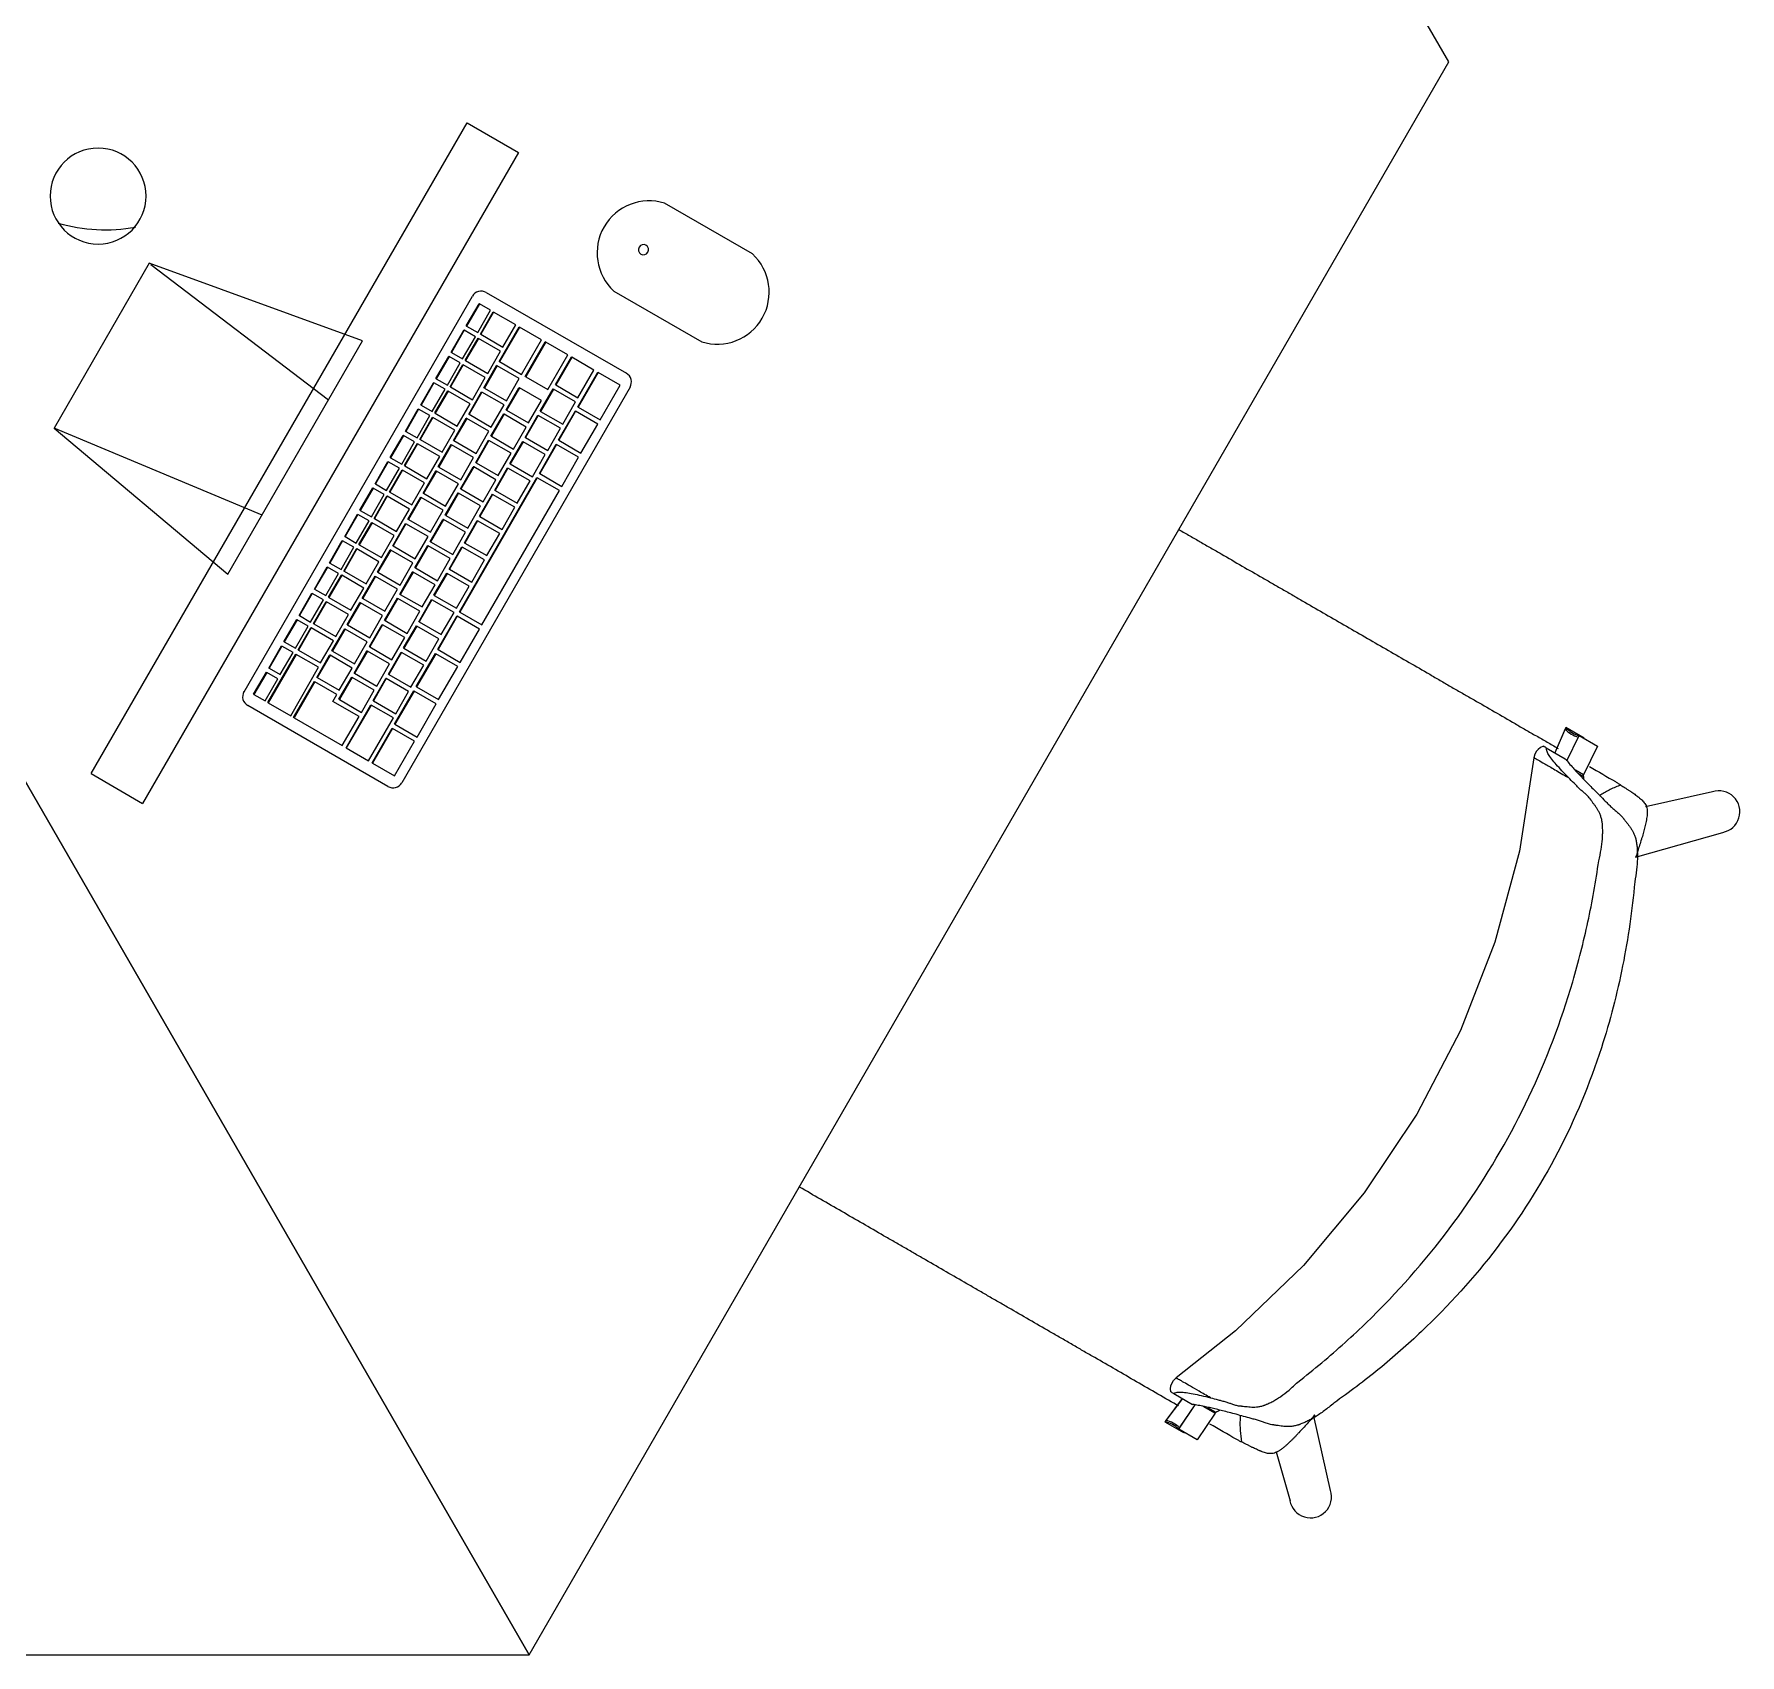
# Model space of a CAD drawing. Header units: millimetres. Extents: x 155927 to 295199, y -4084 to 97293.
# Drawn here: x 176492 to 177559, y 16870 to 17883 of the extents above; entities that cross this region are included whole.
import ezdxf

# ---------------------------------------------------------------- set-up
doc = ezdxf.new("R2010")
doc.units = ezdxf.units.MM
doc.header["$MEASUREMENT"] = 0
doc.layers.add('A-GENM', color=8, linetype='CONTINUOUS', lineweight=9)
doc.layers.add('I-FURN', color=8, linetype='CONTINUOUS', lineweight=9)

msp = doc.modelspace()

# ---------------------------------------------------------------- linework, layer by layer
at = {"layer": 'A-GENM'}
for p, q in [((176941.4, 17746), (176886.4, 17777.7)), ((176623.5, 17472.2), (176766.2, 17719.5)), ((176774.9, 17721.8), (176862.5, 17671.3)), ((176854.6, 17722.7), (176909.6, 17691)), ((176762.4, 17700.9), (176770.4, 17714.8)), ((176770.6, 17714.7), (176762.6, 17700.8)), ((176769.6, 17696.8), (176777.6, 17710.7)), ((176770.6, 17714.7), (176770.4, 17714.8)), ((176777.6, 17710.7), (176770.6, 17714.7)), ((176771.3, 17695.8), (176779.3, 17709.7)), ((176779.5, 17709.5), (176771.5, 17695.7)), ((176779.5, 17709.5), (176779.3, 17709.7)), ((176793.3, 17701.6), (176779.5, 17709.5)), ((176752.9, 17684.5), (176760.9, 17698.3)), ((176761.1, 17698.2), (176753.1, 17684.3)), ((176761.1, 17698.2), (176760.9, 17698.3)), ((176768.1, 17694.2), (176761.1, 17698.2)), ((176762.6, 17700.8), (176762.4, 17700.9)), ((176762.6, 17700.8), (176769.6, 17696.8)), ((176771.5, 17695.7), (176771.3, 17695.8)), ((176771.5, 17695.7), (176785.3, 17687.7)), ((176782.9, 17678.7), (176795.4, 17700.4)), ((176795.7, 17700.2), (176783.2, 17678.6)), ((176785.3, 17687.7), (176793.3, 17701.6)), ((176795.7, 17700.2), (176795.4, 17700.4)), ((176809.5, 17692.2), (176795.7, 17700.2)), ((176753.1, 17684.3), (176752.9, 17684.5)), ((176753.1, 17684.3), (176760.1, 17680.4)), ((176760.1, 17680.4), (176768.1, 17694.2)), ((176761.8, 17679.4), (176769.8, 17693.2)), ((176770, 17693.1), (176762, 17679.2)), ((176770, 17693.1), (176769.8, 17693.2)), ((176783.8, 17685.1), (176770, 17693.1)), ((176775.8, 17671.2), (176783.8, 17685.1)), ((176797, 17670.6), (176809.5, 17692.2)), ((176799.3, 17669.2), (176811.8, 17690.9)), ((176812.1, 17690.8), (176799.6, 17669.1)), ((176812.1, 17690.8), (176811.8, 17690.9)), ((176825.9, 17682.8), (176812.1, 17690.8)), ((176743.4, 17668), (176751.4, 17681.9)), ((176751.6, 17681.8), (176743.6, 17667.9)), ((176750.6, 17663.9), (176758.6, 17677.8)), ((176751.6, 17681.8), (176751.4, 17681.9)), ((176758.6, 17677.8), (176751.6, 17681.8)), ((176752.3, 17662.9), (176760.3, 17676.8)), ((176760.5, 17676.6), (176752.5, 17662.8)), ((176760.5, 17676.6), (176760.3, 17676.8)), ((176774.3, 17668.7), (176760.5, 17676.6)), ((176762, 17679.2), (176761.8, 17679.4)), ((176762, 17679.2), (176775.8, 17671.2)), ((176773.4, 17662.2), (176781.4, 17676.1)), ((176781.7, 17676), (176773.7, 17662.1)), ((176781.7, 17676), (176781.4, 17676.1)), ((176795.5, 17668), (176781.7, 17676)), ((176783.2, 17678.6), (176782.9, 17678.7)), ((176783.2, 17678.6), (176797, 17670.6)), ((176813.4, 17661.1), (176825.9, 17682.8)), ((176818.2, 17664.1), (176828.2, 17681.4)), ((176828.4, 17681.3), (176818.4, 17664)), ((176828.4, 17681.3), (176828.2, 17681.4)), ((176842.2, 17673.3), (176828.4, 17681.3)), ((176733.9, 17651.6), (176741.9, 17665.4)), ((176742.1, 17665.3), (176734.1, 17651.4)), ((176742.1, 17665.3), (176741.9, 17665.4)), ((176749.1, 17661.3), (176742.1, 17665.3)), ((176743.6, 17667.9), (176743.4, 17668)), ((176743.6, 17667.9), (176750.6, 17663.9)), ((176766.3, 17654.8), (176774.3, 17668.7)), ((176787.5, 17654.1), (176795.5, 17668)), ((176799.6, 17669.1), (176799.3, 17669.2)), ((176799.6, 17669.1), (176813.4, 17661.1)), ((176818.4, 17664), (176818.2, 17664.1)), ((176818.4, 17664), (176832.2, 17656)), ((176832.1, 17650.3), (176844.6, 17672)), ((176832.2, 17656), (176842.2, 17673.3)), ((176844.8, 17671.8), (176832.3, 17650.2)), ((176844.8, 17671.8), (176844.6, 17672)), ((176858.6, 17663.9), (176844.8, 17671.8)), ((176846.1, 17642.2), (176858.6, 17663.9)), ((176864.8, 17662.6), (176722.1, 17415.3)), ((176741.1, 17647.5), (176749.1, 17661.3)), ((176742.8, 17646.5), (176750.8, 17660.3)), ((176751, 17660.2), (176743, 17646.3)), ((176751, 17660.2), (176750.8, 17660.3)), ((176764.8, 17652.2), (176751, 17660.2)), ((176752.5, 17662.8), (176752.3, 17662.9)), ((176752.5, 17662.8), (176766.3, 17654.8)), ((176763.9, 17645.8), (176771.9, 17659.7)), ((176772.2, 17659.5), (176764.2, 17645.7)), ((176772.2, 17659.5), (176771.9, 17659.7)), ((176786, 17651.5), (176772.2, 17659.5)), ((176773.7, 17662.1), (176773.4, 17662.2)), ((176773.7, 17662.1), (176787.5, 17654.1)), ((176787.3, 17648.5), (176795.3, 17662.3)), ((176795.6, 17662.2), (176787.6, 17648.3)), ((176795.6, 17662.2), (176795.3, 17662.3)), ((176809.4, 17654.2), (176795.6, 17662.2)), ((176801.4, 17640.3), (176809.4, 17654.2)), ((176808.7, 17647.7), (176816.7, 17661.5)), ((176816.9, 17661.4), (176808.9, 17647.5)), ((176816.9, 17661.4), (176816.7, 17661.5)), ((176830.8, 17653.4), (176816.9, 17661.4)), ((176822.8, 17639.5), (176830.8, 17653.4)), ((176724.4, 17635.1), (176732.4, 17649)), ((176732.6, 17648.8), (176724.6, 17635)), ((176731.6, 17631), (176739.6, 17644.9)), ((176732.6, 17648.8), (176732.4, 17649)), ((176739.6, 17644.9), (176732.6, 17648.8)), ((176733.3, 17630), (176741.3, 17643.9)), ((176741.5, 17643.7), (176733.5, 17629.9)), ((176734.1, 17651.4), (176733.9, 17651.6)), ((176734.1, 17651.4), (176741.1, 17647.5)), ((176741.5, 17643.7), (176741.3, 17643.9)), ((176755.3, 17635.7), (176741.5, 17643.7)), ((176743, 17646.3), (176742.8, 17646.5)), ((176743, 17646.3), (176756.8, 17638.3)), ((176754.4, 17629.3), (176762.4, 17643.2)), ((176762.7, 17643.1), (176754.7, 17629.2)), ((176756.8, 17638.3), (176764.8, 17652.2)), ((176762.7, 17643.1), (176762.4, 17643.2)), ((176776.5, 17635.1), (176762.7, 17643.1)), ((176764.2, 17645.7), (176763.9, 17645.8)), ((176764.2, 17645.7), (176778, 17637.7)), ((176777.8, 17632), (176785.8, 17645.9)), ((176778, 17637.7), (176786, 17651.5)), ((176786.1, 17645.7), (176778.1, 17631.9)), ((176786.1, 17645.7), (176785.8, 17645.9)), ((176799.9, 17637.7), (176786.1, 17645.7)), ((176787.6, 17648.3), (176787.3, 17648.5)), ((176787.6, 17648.3), (176801.4, 17640.3)), ((176799.2, 17631.2), (176807.2, 17645.1)), ((176807.4, 17644.9), (176799.4, 17631.1)), ((176807.4, 17644.9), (176807.2, 17645.1)), ((176821.3, 17636.9), (176807.4, 17644.9)), ((176808.9, 17647.5), (176808.7, 17647.7)), ((176808.9, 17647.5), (176822.8, 17639.5)), ((176820.1, 17629.5), (176830.6, 17647.7)), ((176830.8, 17647.6), (176820.3, 17629.4)), ((176830.8, 17647.6), (176830.6, 17647.7)), ((176844.6, 17639.6), (176830.8, 17647.6)), ((176832.3, 17650.2), (176832.1, 17650.3)), ((176832.3, 17650.2), (176846.1, 17642.2)), ((176714.9, 17618.7), (176722.9, 17632.5)), ((176723.1, 17632.4), (176715.1, 17618.5)), ((176723.1, 17632.4), (176722.9, 17632.5)), ((176730.1, 17628.4), (176723.1, 17632.4)), ((176724.6, 17635), (176724.4, 17635.1)), ((176724.6, 17635), (176731.6, 17631)), ((176747.3, 17621.9), (176755.3, 17635.7)), ((176768.5, 17621.2), (176776.5, 17635.1)), ((176778.1, 17631.9), (176777.8, 17632)), ((176778.1, 17631.9), (176791.9, 17623.9)), ((176791.9, 17623.9), (176799.9, 17637.7)), ((176799.4, 17631.1), (176799.2, 17631.2)), ((176799.4, 17631.1), (176813.3, 17623.1)), ((176813.3, 17623.1), (176821.3, 17636.9)), ((176834.1, 17621.4), (176844.6, 17639.6)), ((176722.1, 17614.5), (176730.1, 17628.4)), ((176723.8, 17613.6), (176731.8, 17627.4)), ((176732, 17627.3), (176724, 17613.4)), ((176732, 17627.3), (176731.8, 17627.4)), ((176745.8, 17619.3), (176732, 17627.3)), ((176733.5, 17629.9), (176733.3, 17630)), ((176733.5, 17629.9), (176747.3, 17621.9)), ((176744.9, 17612.9), (176752.9, 17626.7)), ((176753.2, 17626.6), (176745.2, 17612.7)), ((176753.2, 17626.6), (176752.9, 17626.7)), ((176767, 17618.6), (176753.2, 17626.6)), ((176754.7, 17629.2), (176754.4, 17629.3)), ((176754.7, 17629.2), (176768.5, 17621.2)), ((176768.3, 17615.5), (176776.3, 17629.4)), ((176776.6, 17629.3), (176768.6, 17615.4)), ((176776.6, 17629.3), (176776.3, 17629.4)), ((176790.4, 17621.3), (176776.6, 17629.3)), ((176782.4, 17607.4), (176790.4, 17621.3)), ((176789.7, 17614.7), (176797.7, 17628.6)), ((176797.9, 17628.5), (176789.9, 17614.6)), ((176797.9, 17628.5), (176797.7, 17628.6)), ((176811.8, 17620.5), (176797.9, 17628.5)), ((176803.8, 17606.6), (176811.8, 17620.5)), ((176808.1, 17608.7), (176818.6, 17626.9)), ((176818.8, 17626.8), (176808.3, 17608.6)), ((176818.8, 17626.8), (176818.6, 17626.9)), ((176832.6, 17618.8), (176818.8, 17626.8)), ((176820.3, 17629.4), (176820.1, 17629.5)), ((176820.3, 17629.4), (176834.1, 17621.4)), ((176705.4, 17602.2), (176713.4, 17616.1)), ((176713.6, 17615.9), (176705.6, 17602.1)), ((176712.6, 17598.1), (176720.6, 17611.9)), ((176713.6, 17615.9), (176713.4, 17616.1)), ((176720.6, 17611.9), (176713.6, 17615.9)), ((176714.3, 17597.1), (176722.3, 17611)), ((176722.5, 17610.8), (176714.5, 17597)), ((176715.1, 17618.5), (176714.9, 17618.7)), ((176715.1, 17618.5), (176722.1, 17614.5)), ((176722.5, 17610.8), (176722.3, 17611)), ((176736.3, 17602.8), (176722.5, 17610.8)), ((176724, 17613.4), (176723.8, 17613.6)), ((176724, 17613.4), (176737.8, 17605.4)), ((176735.4, 17596.4), (176743.4, 17610.3)), ((176743.7, 17610.1), (176735.7, 17596.3)), ((176737.8, 17605.4), (176745.8, 17619.3)), ((176743.7, 17610.1), (176743.4, 17610.3)), ((176757.5, 17602.2), (176743.7, 17610.1)), ((176745.2, 17612.7), (176744.9, 17612.9)), ((176745.2, 17612.7), (176759, 17604.8)), ((176758.8, 17599.1), (176766.8, 17612.9)), ((176759, 17604.8), (176767, 17618.6)), ((176767.1, 17612.8), (176759.1, 17599)), ((176767.1, 17612.8), (176766.8, 17612.9)), ((176780.9, 17604.8), (176767.1, 17612.8)), ((176768.6, 17615.4), (176768.3, 17615.5)), ((176768.6, 17615.4), (176782.4, 17607.4)), ((176780.2, 17598.3), (176788.2, 17612.1)), ((176788.4, 17612), (176780.4, 17598.1)), ((176788.4, 17612), (176788.2, 17612.1)), ((176802.3, 17604), (176788.4, 17612)), ((176789.9, 17614.6), (176789.7, 17614.7)), ((176789.9, 17614.6), (176803.8, 17606.6)), ((176822.1, 17600.6), (176832.6, 17618.8)), ((176695.9, 17585.8), (176703.9, 17599.6)), ((176704.1, 17599.5), (176696.1, 17585.6)), ((176704.1, 17599.5), (176703.9, 17599.6)), ((176711.1, 17595.5), (176704.1, 17599.5)), ((176705.6, 17602.1), (176705.4, 17602.2)), ((176705.6, 17602.1), (176712.6, 17598.1)), ((176728.3, 17589), (176736.3, 17602.8)), ((176749.5, 17588.3), (176757.5, 17602.2)), ((176758.1, 17522.1), (176806.6, 17606.1)), ((176806.8, 17606), (176758.3, 17522)), ((176759.1, 17599), (176758.8, 17599.1)), ((176759.1, 17599), (176772.9, 17591)), ((176772.9, 17591), (176780.9, 17604.8)), ((176794.3, 17590.2), (176802.3, 17604)), ((176806.8, 17606), (176806.6, 17606.1)), ((176820.6, 17598), (176806.8, 17606)), ((176808.3, 17608.6), (176808.1, 17608.7)), ((176808.3, 17608.6), (176822.1, 17600.6)), ((176703.1, 17581.6), (176711.1, 17595.5)), ((176704.8, 17580.6), (176712.8, 17594.5)), ((176713, 17594.4), (176705, 17580.5)), ((176713, 17594.4), (176712.8, 17594.5)), ((176726.8, 17586.4), (176713, 17594.4)), ((176714.5, 17597), (176714.3, 17597.1)), ((176714.5, 17597), (176728.3, 17589)), ((176725.9, 17580), (176733.9, 17593.8)), ((176734.2, 17593.7), (176726.2, 17579.8)), ((176734.2, 17593.7), (176733.9, 17593.8)), ((176748, 17585.7), (176734.2, 17593.7)), ((176735.7, 17596.3), (176735.4, 17596.4)), ((176735.7, 17596.3), (176749.5, 17588.3)), ((176749.3, 17582.6), (176757.3, 17596.5)), ((176757.6, 17596.4), (176749.6, 17582.5)), ((176757.6, 17596.4), (176757.3, 17596.5)), ((176771.4, 17588.4), (176757.6, 17596.4)), ((176763.4, 17574.5), (176771.4, 17588.4)), ((176770.7, 17581.8), (176778.7, 17595.7)), ((176778.9, 17595.6), (176770.9, 17581.7)), ((176772.1, 17514), (176820.6, 17598)), ((176778.9, 17595.6), (176778.7, 17595.7)), ((176792.8, 17587.6), (176778.9, 17595.6)), ((176780.4, 17598.1), (176780.2, 17598.3)), ((176780.4, 17598.1), (176794.3, 17590.2)), ((176686.4, 17569.3), (176694.4, 17583.2)), ((176694.6, 17583), (176686.6, 17569.2)), ((176693.6, 17565.2), (176701.6, 17579)), ((176694.6, 17583), (176694.4, 17583.2)), ((176701.6, 17579), (176694.6, 17583)), ((176695.3, 17564.2), (176703.3, 17578)), ((176703.5, 17577.9), (176695.5, 17564)), ((176696.1, 17585.6), (176695.9, 17585.8)), ((176696.1, 17585.6), (176703.1, 17581.6)), ((176703.5, 17577.9), (176703.3, 17578)), ((176717.3, 17569.9), (176703.5, 17577.9)), ((176705, 17580.5), (176704.8, 17580.6)), ((176705, 17580.5), (176718.8, 17572.5)), ((176718.8, 17572.5), (176726.8, 17586.4)), ((176726.2, 17579.8), (176725.9, 17580)), ((176726.2, 17579.8), (176740, 17571.9)), ((176739.8, 17566.2), (176747.8, 17580)), ((176740, 17571.9), (176748, 17585.7)), ((176748.1, 17579.9), (176740.1, 17566)), ((176748.1, 17579.9), (176747.8, 17580)), ((176761.9, 17571.9), (176748.1, 17579.9)), ((176749.6, 17582.5), (176749.3, 17582.6)), ((176749.6, 17582.5), (176763.4, 17574.5)), ((176761.2, 17565.4), (176769.2, 17579.2)), ((176769.4, 17579.1), (176761.4, 17565.2)), ((176769.4, 17579.1), (176769.2, 17579.2)), ((176783.3, 17571.1), (176769.4, 17579.1)), ((176770.9, 17581.7), (176770.7, 17581.8)), ((176770.9, 17581.7), (176784.8, 17573.7)), ((176784.8, 17573.7), (176792.8, 17587.6)), ((176686.6, 17569.2), (176686.4, 17569.3)), ((176686.6, 17569.2), (176693.6, 17565.2)), ((176709.3, 17556.1), (176717.3, 17569.9)), ((176716.4, 17563.5), (176724.4, 17577.4)), ((176724.7, 17577.2), (176716.7, 17563.4)), ((176724.7, 17577.2), (176724.4, 17577.4)), ((176738.5, 17569.3), (176724.7, 17577.2)), ((176730.5, 17555.4), (176738.5, 17569.3)), ((176753.9, 17558.1), (176761.9, 17571.9)), ((176775.3, 17557.3), (176783.3, 17571.1)), ((176676.9, 17552.9), (176684.9, 17566.7)), ((176685.1, 17566.6), (176677.1, 17552.7)), ((176684.1, 17548.7), (176692.1, 17562.6)), ((176685.1, 17566.6), (176684.9, 17566.7)), ((176692.1, 17562.6), (176685.1, 17566.6)), ((176685.8, 17547.7), (176693.8, 17561.6)), ((176694, 17561.5), (176686, 17547.6)), ((176694, 17561.5), (176693.8, 17561.6)), ((176707.8, 17553.5), (176694, 17561.5)), ((176695.5, 17564), (176695.3, 17564.2)), ((176695.5, 17564), (176709.3, 17556.1)), ((176706.9, 17547.1), (176714.9, 17560.9)), ((176715.2, 17560.8), (176707.2, 17546.9)), ((176715.2, 17560.8), (176714.9, 17560.9)), ((176729, 17552.8), (176715.2, 17560.8)), ((176716.7, 17563.4), (176716.4, 17563.5)), ((176716.7, 17563.4), (176730.5, 17555.4)), ((176730.3, 17549.7), (176738.3, 17563.6)), ((176738.6, 17563.4), (176730.6, 17549.6)), ((176738.6, 17563.4), (176738.3, 17563.6)), ((176752.4, 17555.5), (176738.6, 17563.4)), ((176740.1, 17566), (176739.8, 17566.2)), ((176740.1, 17566), (176753.9, 17558.1)), ((176751.7, 17548.9), (176759.7, 17562.8)), ((176759.9, 17562.6), (176751.9, 17548.8)), ((176759.9, 17562.6), (176759.7, 17562.8)), ((176773.8, 17554.7), (176759.9, 17562.6)), ((176761.4, 17565.2), (176761.2, 17565.4)), ((176761.4, 17565.2), (176775.3, 17557.3)), ((176667.4, 17536.4), (176675.4, 17550.3)), ((176675.6, 17550.1), (176667.6, 17536.3)), ((176674.6, 17532.3), (176682.6, 17546.1)), ((176675.6, 17550.1), (176675.4, 17550.3)), ((176682.6, 17546.1), (176675.6, 17550.1)), ((176677.1, 17552.7), (176676.9, 17552.9)), ((176677.1, 17552.7), (176684.1, 17548.7)), ((176686, 17547.6), (176685.8, 17547.7)), ((176686, 17547.6), (176699.8, 17539.6)), ((176699.8, 17539.6), (176707.8, 17553.5)), ((176707.2, 17546.9), (176706.9, 17547.1)), ((176707.2, 17546.9), (176721, 17538.9)), ((176720.8, 17533.3), (176728.8, 17547.1)), ((176721, 17538.9), (176729, 17552.8)), ((176729.1, 17547), (176721.1, 17533.1)), ((176729.1, 17547), (176728.8, 17547.1)), ((176742.9, 17539), (176729.1, 17547)), ((176730.6, 17549.6), (176730.3, 17549.7)), ((176730.6, 17549.6), (176744.4, 17541.6)), ((176742.2, 17532.5), (176750.2, 17546.3)), ((176750.4, 17546.2), (176742.4, 17532.3)), ((176744.4, 17541.6), (176752.4, 17555.5)), ((176750.4, 17546.2), (176750.2, 17546.3)), ((176764.3, 17538.2), (176750.4, 17546.2)), ((176751.9, 17548.8), (176751.7, 17548.9)), ((176751.9, 17548.8), (176765.8, 17540.8)), ((176765.8, 17540.8), (176773.8, 17554.7)), ((176667.6, 17536.3), (176667.4, 17536.4)), ((176667.6, 17536.3), (176674.6, 17532.3)), ((176676.3, 17531.3), (176684.3, 17545.1)), ((176684.5, 17545), (176676.5, 17531.1)), ((176684.5, 17545), (176684.3, 17545.1)), ((176698.3, 17537), (176684.5, 17545)), ((176690.3, 17523.2), (176698.3, 17537)), ((176697.4, 17530.6), (176705.4, 17544.5)), ((176705.7, 17544.3), (176697.7, 17530.5)), ((176705.7, 17544.3), (176705.4, 17544.5)), ((176719.5, 17536.4), (176705.7, 17544.3)), ((176711.5, 17522.5), (176719.5, 17536.4)), ((176734.9, 17525.2), (176742.9, 17539)), ((176756.3, 17524.4), (176764.3, 17538.2)), ((176657.9, 17519.9), (176665.9, 17533.8)), ((176666.1, 17533.7), (176658.1, 17519.8)), ((176665.1, 17515.8), (176673.1, 17529.7)), ((176666.1, 17533.7), (176665.9, 17533.8)), ((176673.1, 17529.7), (176666.1, 17533.7)), ((176666.8, 17514.8), (176674.8, 17528.7)), ((176675, 17528.5), (176667, 17514.7)), ((176675, 17528.5), (176674.8, 17528.7)), ((176688.8, 17520.6), (176675, 17528.5)), ((176676.5, 17531.1), (176676.3, 17531.3)), ((176676.5, 17531.1), (176690.3, 17523.2)), ((176687.9, 17514.2), (176695.9, 17528)), ((176696.2, 17527.9), (176688.2, 17514)), ((176696.2, 17527.9), (176695.9, 17528)), ((176710, 17519.9), (176696.2, 17527.9)), ((176697.7, 17530.5), (176697.4, 17530.6)), ((176697.7, 17530.5), (176711.5, 17522.5)), ((176711.3, 17516.8), (176719.3, 17530.7)), ((176719.6, 17530.5), (176711.6, 17516.7)), ((176719.6, 17530.5), (176719.3, 17530.7)), ((176733.4, 17522.6), (176719.6, 17530.5)), ((176721.1, 17533.1), (176720.8, 17533.3)), ((176721.1, 17533.1), (176734.9, 17525.2)), ((176732.7, 17516), (176740.7, 17529.9)), ((176740.9, 17529.7), (176732.9, 17515.9)), ((176740.9, 17529.7), (176740.7, 17529.9)), ((176754.8, 17521.8), (176740.9, 17529.7)), ((176742.4, 17532.3), (176742.2, 17532.5)), ((176742.4, 17532.3), (176756.3, 17524.4)), ((176648.4, 17503.5), (176656.4, 17517.3)), ((176656.6, 17517.2), (176648.6, 17503.4)), ((176656.6, 17517.2), (176656.4, 17517.3)), ((176663.6, 17513.2), (176656.6, 17517.2)), ((176658.1, 17519.8), (176657.9, 17519.9)), ((176658.1, 17519.8), (176665.1, 17515.8)), ((176667, 17514.7), (176666.8, 17514.8)), ((176667, 17514.7), (176680.8, 17506.7)), ((176680.8, 17506.7), (176688.8, 17520.6)), ((176688.2, 17514), (176687.9, 17514.2)), ((176688.2, 17514), (176702, 17506)), ((176701.8, 17500.4), (176709.8, 17514.2)), ((176702, 17506), (176710, 17519.9)), ((176710.1, 17514.1), (176702.1, 17500.2)), ((176710.1, 17514.1), (176709.8, 17514.2)), ((176723.9, 17506.1), (176710.1, 17514.1)), ((176711.6, 17516.7), (176711.3, 17516.8)), ((176711.6, 17516.7), (176725.4, 17508.7)), ((176725.4, 17508.7), (176733.4, 17522.6)), ((176732.9, 17515.9), (176732.7, 17516)), ((176732.9, 17515.9), (176746.8, 17507.9)), ((176744.6, 17498.8), (176756.6, 17519.5)), ((176756.8, 17519.4), (176744.8, 17498.6)), ((176746.8, 17507.9), (176754.8, 17521.8)), ((176756.8, 17519.4), (176756.6, 17519.5)), ((176770.6, 17511.4), (176756.8, 17519.4)), ((176758.3, 17522), (176758.1, 17522.1)), ((176758.3, 17522), (176772.1, 17514)), ((176648.6, 17503.4), (176648.4, 17503.5)), ((176648.6, 17503.4), (176655.6, 17499.4)), ((176655.6, 17499.4), (176663.6, 17513.2)), ((176657.3, 17498.4), (176665.3, 17512.2)), ((176665.5, 17512.1), (176657.5, 17498.2)), ((176665.5, 17512.1), (176665.3, 17512.2)), ((176679.3, 17504.1), (176665.5, 17512.1)), ((176671.3, 17490.3), (176679.3, 17504.1)), ((176678.4, 17497.7), (176686.4, 17511.6)), ((176686.7, 17511.4), (176678.7, 17497.6)), ((176686.7, 17511.4), (176686.4, 17511.6)), ((176700.5, 17503.4), (176686.7, 17511.4)), ((176692.5, 17489.6), (176700.5, 17503.4)), ((176715.9, 17492.2), (176723.9, 17506.1)), ((176723.2, 17499.6), (176731.2, 17513.4)), ((176731.4, 17513.3), (176723.4, 17499.4)), ((176731.4, 17513.3), (176731.2, 17513.4)), ((176745.3, 17505.3), (176731.4, 17513.3)), ((176737.3, 17491.4), (176745.3, 17505.3)), ((176758.6, 17490.6), (176770.6, 17511.4)), ((176638.3, 17465.5), (176655.8, 17495.8)), ((176656, 17495.6), (176638.5, 17465.3)), ((176638.9, 17487), (176646.9, 17500.9)), ((176647.1, 17500.8), (176639.1, 17486.9)), ((176646.1, 17482.9), (176654.1, 17496.8)), ((176647.1, 17500.8), (176646.9, 17500.9)), ((176654.1, 17496.8), (176647.1, 17500.8)), ((176656, 17495.6), (176655.8, 17495.8)), ((176670.1, 17487.5), (176656, 17495.6)), ((176657.5, 17498.2), (176657.3, 17498.4)), ((176657.5, 17498.2), (176671.3, 17490.3)), ((176668.9, 17481.2), (176676.9, 17495.1)), ((176677.2, 17495), (176669.2, 17481.1)), ((176677.2, 17495), (176676.9, 17495.1)), ((176691, 17487), (176677.2, 17495)), ((176678.7, 17497.6), (176678.4, 17497.7)), ((176678.7, 17497.6), (176692.5, 17489.6)), ((176692.3, 17483.9), (176700.3, 17497.8)), ((176700.6, 17497.6), (176692.6, 17483.8)), ((176700.6, 17497.6), (176700.3, 17497.8)), ((176714.4, 17489.6), (176700.6, 17497.6)), ((176702.1, 17500.2), (176701.8, 17500.4)), ((176702.1, 17500.2), (176715.9, 17492.2)), ((176713.7, 17483.1), (176721.7, 17497)), ((176721.9, 17496.8), (176713.9, 17483)), ((176721.9, 17496.8), (176721.7, 17497)), ((176735.8, 17488.8), (176721.9, 17496.8)), ((176723.4, 17499.4), (176723.2, 17499.6)), ((176723.4, 17499.4), (176737.3, 17491.4)), ((176731.1, 17475.4), (176743.1, 17496.2)), ((176743.3, 17496), (176731.3, 17475.2)), ((176743.3, 17496), (176743.1, 17496.2)), ((176757.1, 17488.1), (176743.3, 17496)), ((176744.8, 17498.6), (176744.6, 17498.8)), ((176744.8, 17498.6), (176758.6, 17490.6)), ((176629.4, 17470.6), (176637.4, 17484.4)), ((176637.6, 17484.3), (176629.6, 17470.4)), ((176637.6, 17484.3), (176637.4, 17484.4)), ((176644.6, 17480.3), (176637.6, 17484.3)), ((176639.1, 17486.9), (176638.9, 17487)), ((176639.1, 17486.9), (176646.1, 17482.9)), ((176652.6, 17457.2), (176670.1, 17487.5)), ((176683, 17473.1), (176691, 17487)), ((176692.6, 17483.8), (176692.3, 17483.9)), ((176692.6, 17483.8), (176706.4, 17475.8)), ((176706.4, 17475.8), (176714.4, 17489.6)), ((176713.9, 17483), (176713.7, 17483.1)), ((176713.9, 17483), (176727.8, 17475)), ((176727.8, 17475), (176735.8, 17488.8)), ((176745.1, 17467.3), (176757.1, 17488.1)), ((176636.6, 17466.5), (176644.6, 17480.3)), ((176654.4, 17456.1), (176667.4, 17478.7)), ((176667.7, 17478.5), (176654.7, 17456)), ((176667.7, 17478.5), (176667.4, 17478.7)), ((176681.5, 17470.5), (176667.7, 17478.5)), ((176669.2, 17481.1), (176668.9, 17481.2)), ((176669.2, 17481.1), (176683, 17473.1)), ((176682.8, 17467.5), (176690.8, 17481.3)), ((176691.1, 17481.2), (176683.1, 17467.3)), ((176691.1, 17481.2), (176690.8, 17481.3)), ((176704.9, 17473.2), (176691.1, 17481.2)), ((176696.9, 17459.3), (176704.9, 17473.2)), ((176704.2, 17466.7), (176712.2, 17480.5)), ((176712.4, 17480.4), (176704.4, 17466.5)), ((176712.4, 17480.4), (176712.2, 17480.5)), ((176726.3, 17472.4), (176712.4, 17480.4)), ((176717.6, 17452), (176729.6, 17472.8)), ((176729.8, 17472.6), (176717.8, 17451.9)), ((176718.3, 17458.5), (176726.3, 17472.4)), ((176729.8, 17472.6), (176729.6, 17472.8)), ((176743.6, 17464.7), (176729.8, 17472.6)), ((176731.3, 17475.2), (176731.1, 17475.4)), ((176731.3, 17475.2), (176745.1, 17467.3)), ((176713.4, 17413), (176625.8, 17463.6)), ((176629.6, 17470.4), (176629.4, 17470.6)), ((176629.6, 17470.4), (176636.6, 17466.5)), ((176638.5, 17465.3), (176638.3, 17465.5)), ((176638.5, 17465.3), (176652.6, 17457.2)), ((176679, 17466.2), (176681.5, 17470.5)), ((176695.4, 17456.7), (176679, 17466.2)), ((176683.1, 17467.3), (176682.8, 17467.5)), ((176683.1, 17467.3), (176696.9, 17459.3)), ((176687.2, 17437.2), (176702.7, 17464.1)), ((176702.9, 17463.9), (176687.4, 17437.1)), ((176702.9, 17463.9), (176702.7, 17464.1)), ((176716.8, 17455.9), (176702.9, 17463.9)), ((176704.4, 17466.5), (176704.2, 17466.7)), ((176704.4, 17466.5), (176718.3, 17458.5)), ((176731.6, 17443.9), (176743.6, 17464.7)), ((176654.7, 17456), (176654.4, 17456.1)), ((176654.7, 17456), (176684.9, 17438.6)), ((176684.9, 17438.6), (176695.4, 17456.7)), ((176701.3, 17429.1), (176716.8, 17455.9)), ((176717.8, 17451.9), (176717.6, 17452)), ((176717.8, 17451.9), (176731.6, 17443.9)), ((176703.6, 17427.7), (176716.1, 17449.4)), ((176716.3, 17449.3), (176703.8, 17427.6)), ((176716.3, 17449.3), (176716.1, 17449.4)), ((176730.1, 17441.3), (176716.3, 17449.3)), ((176717.6, 17419.6), (176730.1, 17441.3)), ((176687.4, 17437.1), (176687.2, 17437.2)), ((176687.4, 17437.1), (176701.3, 17429.1)), ((176703.8, 17427.6), (176703.6, 17427.7)), ((176703.8, 17427.6), (176717.6, 17419.6))]:
    msp.add_line(p, q, dxfattribs=at)
for centre, radius, start, end in [((176876.7, 17746.6), 32.5, 72.6804, 227.3196), ((176873.2, 17748.6), 3.16, 60, 240), ((176873.2, 17748.6), 3.16, 240, 60), ((176919.3, 17722), 32.5, 252.6804, 47.3196), ((176771.7, 17716.3), 6.35, 60, 150), ((176859.3, 17665.8), 6.35, 330, 60), ((176628.9, 17469.1), 6.35, 150, 240), ((176716.6, 17418.5), 6.35, 240, 330)]:
    msp.add_arc(centre, radius, start, end, dxfattribs=at)
at = {"layer": 'I-FURN'}
for p, q in [((177376.8, 17866), (176801.8, 18862)), ((176801.8, 16870.1), (177376.8, 17866)), ((176801.8, 16870.1), (176246.8, 17831.4)), ((176246.8, 17831.4), (176801.8, 16870.1)), ((176527.9, 17421), (176762.9, 17827.9)), ((176762.9, 17827.9), (176795, 17809.4)), ((176795, 17809.4), (176560, 17402.4)), ((176564.1, 17740.1), (176504.7, 17637)), ((176697.6, 17691.5), (176564.1, 17740.1)), ((176676.3, 17654.6), (176565.2, 17739.2)), ((176613.4, 17545.7), (176697.6, 17691.5)), ((176634.7, 17582.6), (176504.7, 17637)), ((176504.7, 17637), (176613.4, 17545.7)), ((177449.9, 17449.9), (177443.1, 17434)), ((177461.5, 17443.2), (177449.9, 17449.9)), ((177449.5, 17449.1), (177443.1, 17434)), ((177450.6, 17429.1), (177458.2, 17444.8)), ((177458.2, 17444.8), (177469.7, 17438.1)), ((177430, 17431), (177420.9, 17372.6)), ((177430.6, 17433.1), (177430, 17431)), ((177431.7, 17435.1), (177430.6, 17433.1)), ((177432.7, 17436.2), (177431.7, 17435.1)), ((177434.2, 17437.3), (177432.7, 17436.2)), ((177436, 17438.1), (177434.2, 17437.3)), ((177437.7, 17437.1), (177449.6, 17430.3)), ((177469.7, 17438.1), (177461, 17420.2)), ((176527.9, 17421), (176560, 17402.4)), ((177461, 17420.2), (177455.9, 17423.1)), ((177460.5, 17419.3), (177457.9, 17420.8)), ((177541.6, 17409.6), (177499.8, 17400.3)), ((177493.6, 17368.8), (177548.1, 17384.3)), ((177420.9, 17372.6), (177405.5, 17315.6)), ((177405.5, 17315.6), (177384, 17260.5)), ((177384, 17260.5), (177356.7, 17208.1)), ((177356.7, 17208.1), (177323.8, 17158.9)), ((177323.8, 17158.9), (177285.9, 17113.5)), ((177285.9, 17113.5), (177243.3, 17072.6)), ((177243.3, 17072.6), (177206.2, 17043.3)), ((177202.8, 17036.5), (177203, 17038.3)), ((177203, 17034.6), (177202.8, 17036.5)), ((177203, 17038.3), (177203.5, 17039.8)), ((177203.5, 17039.8), (177204.6, 17041.7)), ((177204.6, 17041.7), (177206.2, 17043.3)), ((177210.3, 17030.4), (177199.3, 17015.7)), ((177210.1, 17030.4), (177199.8, 17016.6)), ((177204.8, 17033.5), (177216.6, 17026.7)), ((177207.9, 17011.2), (177218.2, 17026.4)), ((177208.4, 17012), (177218.1, 17026.4)), ((177222.9, 17025.5), (177230.6, 17021.1)), ((177225.9, 17024.8), (177231, 17021.9)), ((177199.3, 17015.7), (177210.9, 17009.1)), ((177230.6, 17021.1), (177219.5, 17004.5)), ((177302.8, 16972.8), (177292.4, 17019.4)), ((177219.5, 17004.5), (177207.9, 17011.2)), ((177268.8, 16997), (177277.5, 16966.4)), ((175651.8, 16870.1), (176801.8, 16870.1))]:
    msp.add_line(p, q, dxfattribs=at)
for centre, radius, start, end in [((176532.2, 17782.1), 30, 0, 180), ((176532.2, 17782.1), 30, 180, 0), ((176536.8, 17866), 105, 253.6919, 280.2469), ((177545.7, 17397.2), 13.1, 280.4176, 108.0338), ((177290.3, 16968.8), 13.1, 190.3941, 18.0104)]:
    msp.add_arc(centre, radius, start, end, dxfattribs=at)
for centre, start_param, end_param in [((177462.9, 17461.5), 5.960696, 6.540192), ((177462.4, 17460.6), 5.960696, 6.540192), ((177195.7, 16998.8), 2.884586, 3.464082), ((177196.2, 16999.6), 2.884586, 3.464082), ((177207.3, 16992.1), 3.380441, 3.464082)]:
    msp.add_ellipse(centre, major_axis=(-8.7, -15.1), ratio=0.978487, start_param=start_param, end_param=end_param, dxfattribs=at)
for points, knots in [([(177207.7, 17573.8), (177207.9, 17573.7), (177210.3, 17572.3), (177214.8, 17569.7), (177221.4, 17565.9), (177228, 17562.1), (177236.7, 17557.1), (177247.5, 17550.8), (177258.3, 17544.6), (177267, 17539.6), (177273.6, 17535.8), (177280.2, 17532), (177288.9, 17526.9), (177299.8, 17520.7), (177312.7, 17513.2), (177325.9, 17505.6), (177339, 17498), (177351.9, 17490.6), (177362.7, 17484.4), (177371.3, 17479.3), (177377.9, 17475.5), (177384.5, 17471.7), (177393.1, 17466.8), (177403.7, 17460.7), (177414.4, 17454.5), (177423.1, 17449.4), (177429.8, 17445.6), (177436.6, 17441.7), (177441.7, 17438.8), (177444.5, 17437.1), (177445.1, 17436.8)], [-0.7515277, -0.7515277, -0.7515277, -0.7515277, -0.75, -0.7321429, -0.7142857, -0.6964286, -0.6785714, -0.6428571, -0.6071429, -0.5892857, -0.5714286, -0.5535714, -0.5357143, -0.5, -0.4642857, -0.4285714, -0.3928571, -0.3571429, -0.3214286, -0.3035714, -0.2857143, -0.2678571, -0.25, -0.2142857, -0.1785714, -0.1607143, -0.1428571, -0.125, -0.1071429, -0.1022726, -0.1022726, -0.1022726, -0.1022726]), ([(177430, 17431), (177430, 17431), (177430.2, 17431), (177430.6, 17430.7), (177431.4, 17430.2), (177433.1, 17429.3), (177436.5, 17427.3), (177442.7, 17423.7), (177448.4, 17420.4), (177451.6, 17418.6)], [0.3374293, 0.3374293, 0.3374293, 0.3374293, 0.3888889, 0.4444444, 0.5138889, 0.5833333, 0.7222222, 0.8611111, 1, 1, 1, 1]), ([(177470.5, 17366.4), (177471.1, 17368.9), (177472.1, 17373.7), (177472.8, 17379.1), (177473, 17383.2), (177473, 17386), (177472.9, 17388.2), (177472.8, 17389.7), (177472.7, 17390.5), (177472.6, 17391.1), (177472.5, 17391.7), (177472.3, 17392.5), (177472, 17393.8), (177471.4, 17395.6), (177470.5, 17397.4), (177469.5, 17399.1), (177468.5, 17400.7), (177467.4, 17402.1), (177466.5, 17403.2), (177466, 17404), (177465.7, 17404.4), (177465.5, 17404.8), (177465.2, 17405.1), (177464.9, 17405.5), (177464.4, 17406.1), (177463.7, 17406.9), (177462.9, 17407.8), (177461.7, 17408.8), (177460.6, 17409.7), (177459.4, 17410.7), (177458.6, 17411.5), (177457.7, 17412.4), (177456.5, 17413.6), (177454.5, 17415.6), (177452.8, 17417.4), (177451.6, 17418.6)], [0, 0, 0, 0, 0.0625, 0.125, 0.15625, 0.1875, 0.21875, 0.234375, 0.242188, 0.25, 0.257812, 0.265625, 0.28125, 0.3125, 0.34375, 0.375, 0.40625, 0.4375, 0.46875, 0.484375, 0.492188, 0.5, 0.507812, 0.515625, 0.53125, 0.5625, 0.59375, 0.625, 0.6875, 0.71875, 0.75, 0.78125, 0.8125, 0.875, 1, 1, 1, 1]), ([(177454.5, 17424.6), (177455.8, 17423.1), (177458.1, 17420.6), (177461.7, 17416.8), (177464.7, 17413.8), (177467.8, 17410.7), (177471.1, 17407.4), (177474, 17404.4), (177476.5, 17402), (177478.1, 17400.4), (177479.4, 17399.2), (177480.7, 17398.1), (177482, 17397), (177483.3, 17395.9), (177484.3, 17394.9), (177485.2, 17394), (177485.7, 17393.3), (177486.1, 17392.9), (177486.3, 17392.5), (177486.6, 17392.2), (177486.9, 17391.8), (177487.5, 17391), (177488.4, 17389.9), (177489.5, 17388.5), (177490.6, 17387), (177491.6, 17385.3), (177492.5, 17383.5), (177493.2, 17381.8), (177493.6, 17380.5), (177493.8, 17379.7), (177493.9, 17379.1), (177494, 17378.4), (177494.1, 17377.6), (177494.4, 17376.1), (177494.6, 17373.8), (177494.7, 17370.9), (177494.7, 17366.7), (177494.3, 17361), (177493.5, 17356), (177493, 17353.4)], [0, 0, 0, 0, 0.142857, 0.214286, 0.285714, 0.357143, 0.428571, 0.5, 0.535714, 0.571429, 0.589286, 0.607143, 0.642857, 0.660714, 0.678571, 0.696429, 0.705357, 0.709821, 0.714286, 0.71875, 0.723214, 0.732143, 0.75, 0.767857, 0.785714, 0.803571, 0.821429, 0.839286, 0.848214, 0.852679, 0.857143, 0.861607, 0.866071, 0.875, 0.892857, 0.910714, 0.928571, 0.964286, 1, 1, 1, 1]), ([(177461.2, 17417.4), (177461.2, 17417.9), (177461.1, 17418.9), (177461, 17419.7), (177460.9, 17420.2)], [-0.5281276, -0.5281276, -0.5281276, -0.5281276, -0.3333333, -0.1258677, -0.1258677, -0.1258677, -0.1258677]), ([(177484.3, 17413.9), (177482, 17413), (177477.7, 17411.2), (177473.3, 17408.8), (177471.1, 17407.3), (177470.8, 17407.1)], [0, 0, 0, 0, 0.02777778, 0.05555556, 0.06066679, 0.06066679, 0.06066679, 0.06066679]), ([(177484.3, 17413.9), (177485.2, 17413.3), (177486.6, 17412.4), (177488.3, 17411.3), (177489.2, 17410.7), (177489.9, 17410.2), (177490.5, 17409.8), (177491.4, 17409.2), (177492.4, 17408.5), (177493.4, 17407.8), (177494.1, 17407.3), (177494.5, 17407), (177494.8, 17406.7), (177495.2, 17406.5), (177495.6, 17406.2), (177496.3, 17405.6), (177497.2, 17404.8), (177498.2, 17403.9), (177499, 17402.9), (177499.8, 17401.7), (177500.4, 17400.4), (177500.7, 17399.1), (177500.8, 17398), (177500.8, 17397.2), (177500.8, 17396.4), (177500.8, 17395.3), (177500.6, 17393.9), (177500.3, 17392.1), (177500, 17390.2), (177499.6, 17388.5), (177499.2, 17386.9), (177498.7, 17385.3), (177498.3, 17383.6), (177497.8, 17381.8), (177497, 17379.4), (177495.7, 17375), (177494.5, 17371.4), (177493.8, 17369.1)], [0, 0, 0, 0, 0.0625, 0.09375, 0.109375, 0.125, 0.140625, 0.15625, 0.1875, 0.21875, 0.234375, 0.242188, 0.25, 0.257812, 0.265625, 0.28125, 0.3125, 0.34375, 0.375, 0.40625, 0.4375, 0.46875, 0.484375, 0.5, 0.515625, 0.53125, 0.5625, 0.59375, 0.625, 0.65625, 0.6875, 0.71875, 0.75, 0.78125, 0.8125, 0.875, 1, 1, 1, 1]), ([(177282.3, 17040.6), (177292.5, 17048.5), (177312.2, 17065), (177349.2, 17100.9), (177390, 17150.9), (177428.7, 17218), (177451.6, 17278.3), (177464.2, 17328.3), (177468.7, 17353.6), (177470.5, 17366.4)], [-1, -1, -1, -1, -0.9, -0.8, -0.6, -0.4, -0.2, -0.1, 0, 0, 0, 0]), ([(177493, 17353.4), (177491.5, 17335.7), (177486.4, 17300.7), (177471.7, 17243.5), (177446.8, 17183.4), (177408.5, 17123.5), (177368.8, 17079.7), (177333.4, 17048.5), (177314.6, 17034.3), (177304.9, 17027.5)], [-1, -1, -1, -1, -0.863636, -0.727273, -0.545455, -0.363636, -0.181818, -0.090909, 0, 0, 0, 0]), ([(177207.7, 17025.7), (177207.3, 17026), (177202.5, 17028.7), (177193.2, 17034.1), (177179.8, 17041.8), (177166.8, 17049.4), (177156, 17055.6), (177147.2, 17060.6), (177140.6, 17064.5), (177133.9, 17068.3), (177125.2, 17073.4), (177114.4, 17079.6), (177103.6, 17085.8), (177095, 17090.8), (177088.4, 17094.6), (177081.9, 17098.4), (177073.2, 17103.4), (177062.6, 17109.5), (177051.8, 17115.7), (177043.2, 17120.7), (177036.6, 17124.5), (177029.9, 17128.4), (177021.2, 17133.4), (177010.3, 17139.7), (176997.2, 17147.3), (176983.9, 17154.9), (176975, 17160.1), (176970.5, 17162.7), (176970.4, 17162.7)], [-0.896036, -0.896036, -0.896036, -0.896036, -0.8928571, -0.8571429, -0.8214286, -0.7857143, -0.75, -0.7321429, -0.7142857, -0.6964286, -0.6785714, -0.6428571, -0.6071429, -0.5892857, -0.5714286, -0.5535714, -0.5357143, -0.5, -0.4642857, -0.4464286, -0.4285714, -0.4107143, -0.3928571, -0.3571429, -0.3214286, -0.2857143, -0.25, -0.2489174, -0.2489174, -0.2489174, -0.2489174]), ([(177227.8, 17030.8), (177225.2, 17032.3), (177220.5, 17035), (177215, 17038.2), (177210.9, 17040.5), (177208.6, 17041.9), (177207.3, 17042.6), (177206.7, 17042.9), (177206.3, 17043.2), (177206.2, 17043.3), (177206.2, 17043.3)], [0, 0, 0, 0, 0.1111111, 0.2222222, 0.3333333, 0.4444444, 0.5, 0.5555556, 0.6111111, 0.6625707, 0.6625707, 0.6625707, 0.6625707]), ([(177227.8, 17030.8), (177229.3, 17030.4), (177231.7, 17029.8), (177234.5, 17029), (177236.1, 17028.6), (177237.3, 17028.3), (177238.5, 17027.9), (177239.9, 17027.4), (177241.2, 17026.9), (177242.7, 17026.4), (177243.9, 17026.1), (177244.9, 17025.9), (177245.7, 17025.8), (177246.2, 17025.7), (177246.6, 17025.7), (177247, 17025.7), (177247.5, 17025.6), (177248.5, 17025.5), (177249.9, 17025.4), (177251.6, 17025.2), (177253.5, 17025), (177255.5, 17025), (177257.6, 17025.2), (177259.4, 17025.5), (177260.7, 17025.9), (177261.4, 17026.1), (177262, 17026.4), (177262.5, 17026.6), (177263.3, 17026.9), (177264.7, 17027.5), (177266.7, 17028.5), (177269.1, 17030), (177272.5, 17032.2), (177276.8, 17035.5), (177280.5, 17038.8), (177282.3, 17040.6)], [0, 0, 0, 0, 0.125, 0.1875, 0.21875, 0.25, 0.28125, 0.3125, 0.375, 0.40625, 0.4375, 0.46875, 0.484375, 0.492188, 0.5, 0.507812, 0.515625, 0.53125, 0.5625, 0.59375, 0.625, 0.65625, 0.6875, 0.71875, 0.734375, 0.742188, 0.75, 0.757812, 0.765625, 0.78125, 0.8125, 0.84375, 0.875, 0.9375, 1, 1, 1, 1]), ([(177304.9, 17027.5), (177302.9, 17025.8), (177298.9, 17022.6), (177294.2, 17019.4), (177290.6, 17017.3), (177288, 17016), (177285.9, 17015), (177284.5, 17014.5), (177283.7, 17014.2), (177283.1, 17013.9), (177282.5, 17013.8), (177281.7, 17013.5), (177280.4, 17013.2), (177278.6, 17012.9), (177276.5, 17012.8), (177274.6, 17012.8), (177272.7, 17013), (177271, 17013.3), (177269.6, 17013.5), (177268.6, 17013.6), (177268, 17013.7), (177267.6, 17013.8), (177267.2, 17013.8), (177266.7, 17013.9), (177265.8, 17014), (177264.6, 17014.3), (177263.3, 17014.7), (177261.6, 17015.3), (177260, 17015.9), (177258.4, 17016.4), (177257.1, 17016.8), (177255.8, 17017.2), (177254.1, 17017.6), (177251.2, 17018.4), (177247.2, 17019.5), (177242.7, 17020.8), (177238.4, 17021.9), (177234.3, 17022.9), (177230.5, 17023.9), (177227, 17024.7), (177224.9, 17025.1), (177224, 17025.3)], [0, 0, 0, 0, 0.035714, 0.071429, 0.089286, 0.107143, 0.125, 0.133929, 0.138393, 0.142857, 0.147321, 0.151786, 0.160714, 0.178571, 0.196429, 0.214286, 0.232143, 0.25, 0.267857, 0.276786, 0.28125, 0.285714, 0.290179, 0.294643, 0.303571, 0.321429, 0.339286, 0.357143, 0.392857, 0.410714, 0.428571, 0.446429, 0.464286, 0.5, 0.571429, 0.642857, 0.714286, 0.785714, 0.857143, 0.928571, 1, 1, 1, 1]), ([(177231, 17021.9), (177231.4, 17022.1), (177232.2, 17022.4), (177233.1, 17022.9), (177233.6, 17023.1)], [-0.8810546, -0.8810546, -0.8810546, -0.8810546, -0.6666667, -0.4718724, -0.4718724, -0.4718724, -0.4718724]), ([(177246.4, 17019.8), (177246.4, 17018.9), (177246.1, 17015.8), (177246.2, 17010.3), (177246.8, 17005.6), (177247.2, 17003.2)], [0.93303317, 0.93303317, 0.93303317, 0.93303317, 0.94444444, 0.97222222, 1, 1, 1, 1]), ([(177290.7, 17017.3), (177289.1, 17015.6), (177286.5, 17012.7), (177283.4, 17009.4), (177281.7, 17007.6), (177280.4, 17006.2), (177279.2, 17005), (177278, 17003.8), (177276.8, 17002.7), (177275.5, 17001.5), (177274.1, 17000.2), (177272.7, 16999.1), (177271.5, 16998.2), (177270.6, 16997.6), (177269.9, 16997.2), (177269.2, 16996.9), (177268.2, 16996.4), (177266.9, 16996), (177265.4, 16995.9), (177264.1, 16995.9), (177262.8, 16996.2), (177261.5, 16996.5), (177260.3, 16997), (177259.5, 16997.3), (177259, 16997.5), (177258.6, 16997.6), (177258.3, 16997.8), (177257.8, 16998), (177257, 16998.4), (177255.9, 16998.9), (177254.8, 16999.4), (177253.9, 16999.8), (177253.1, 17000.2), (177252.4, 17000.6), (177251.4, 17001.1), (177249.7, 17001.9), (177248.2, 17002.7), (177247.2, 17003.2)], [0, 0, 0, 0, 0.125, 0.1875, 0.21875, 0.25, 0.28125, 0.3125, 0.34375, 0.375, 0.40625, 0.4375, 0.46875, 0.484375, 0.5, 0.515625, 0.53125, 0.5625, 0.59375, 0.625, 0.65625, 0.6875, 0.71875, 0.734375, 0.742188, 0.75, 0.757812, 0.765625, 0.78125, 0.8125, 0.84375, 0.859375, 0.875, 0.890625, 0.90625, 0.9375, 1, 1, 1, 1])]:
    msp.add_open_spline(points, degree=3, knots=knots, dxfattribs=at)
for points in [[(177437.7, 17437.1), (177437.3, 17437.4), (177436.6, 17437.8), (177436, 17438.1), (177435.9, 17438.2), (177436.3, 17437.9), (177436.6, 17437.7)], [(177451.6, 17418.6), (177450.2, 17420), (177447.4, 17422.9), (177443.9, 17426.8), (177441, 17430.2), (177439, 17433.1), (177437.9, 17435.5), (177437.7, 17436.6), (177437.7, 17437.1)], [(177449.6, 17430.3), (177450.3, 17429.4), (177451.9, 17427.6), (177453.6, 17425.6), (177454.5, 17424.6)], [(177464.7, 17425.5), (177470.3, 17422.2), (177475.8, 17419), (177481.1, 17416)], [(177481.1, 17416), (177481.6, 17415.6), (177482.7, 17414.9), (177483.8, 17414.2), (177484.3, 17413.9)], [(177203.6, 17034.2), (177203.3, 17034.4), (177202.9, 17034.6), (177203, 17034.6), (177203.6, 17034.2), (177204.3, 17033.8), (177204.8, 17033.5)], [(177204.8, 17033.5), (177205.1, 17033.8), (177206.2, 17034.3), (177208.8, 17034.5), (177212.4, 17034.1), (177216.8, 17033.3), (177221.9, 17032.3), (177225.7, 17031.3), (177227.8, 17030.8)], [(177224, 17025.3), (177222.6, 17025.6), (177220.1, 17026.1), (177217.7, 17026.5), (177216.6, 17026.7)], [(177243.8, 17004.9), (177238.5, 17008), (177233, 17011.1), (177227.4, 17014.4)], [(177290.7, 17017.3), (177291.5, 17018.3), (177292.3, 17019.2), (177293.1, 17020.2)], [(177293.1, 17020.1), (177292.3, 17019.2), (177291.5, 17018.3), (177290.7, 17017.3)], [(177247.2, 17003.2), (177246.6, 17003.4), (177245.5, 17004), (177244.3, 17004.6), (177243.8, 17004.9)]]:
    msp.add_open_spline(points, degree=3, dxfattribs=at)

doc.saveas('drawing.dxf')
